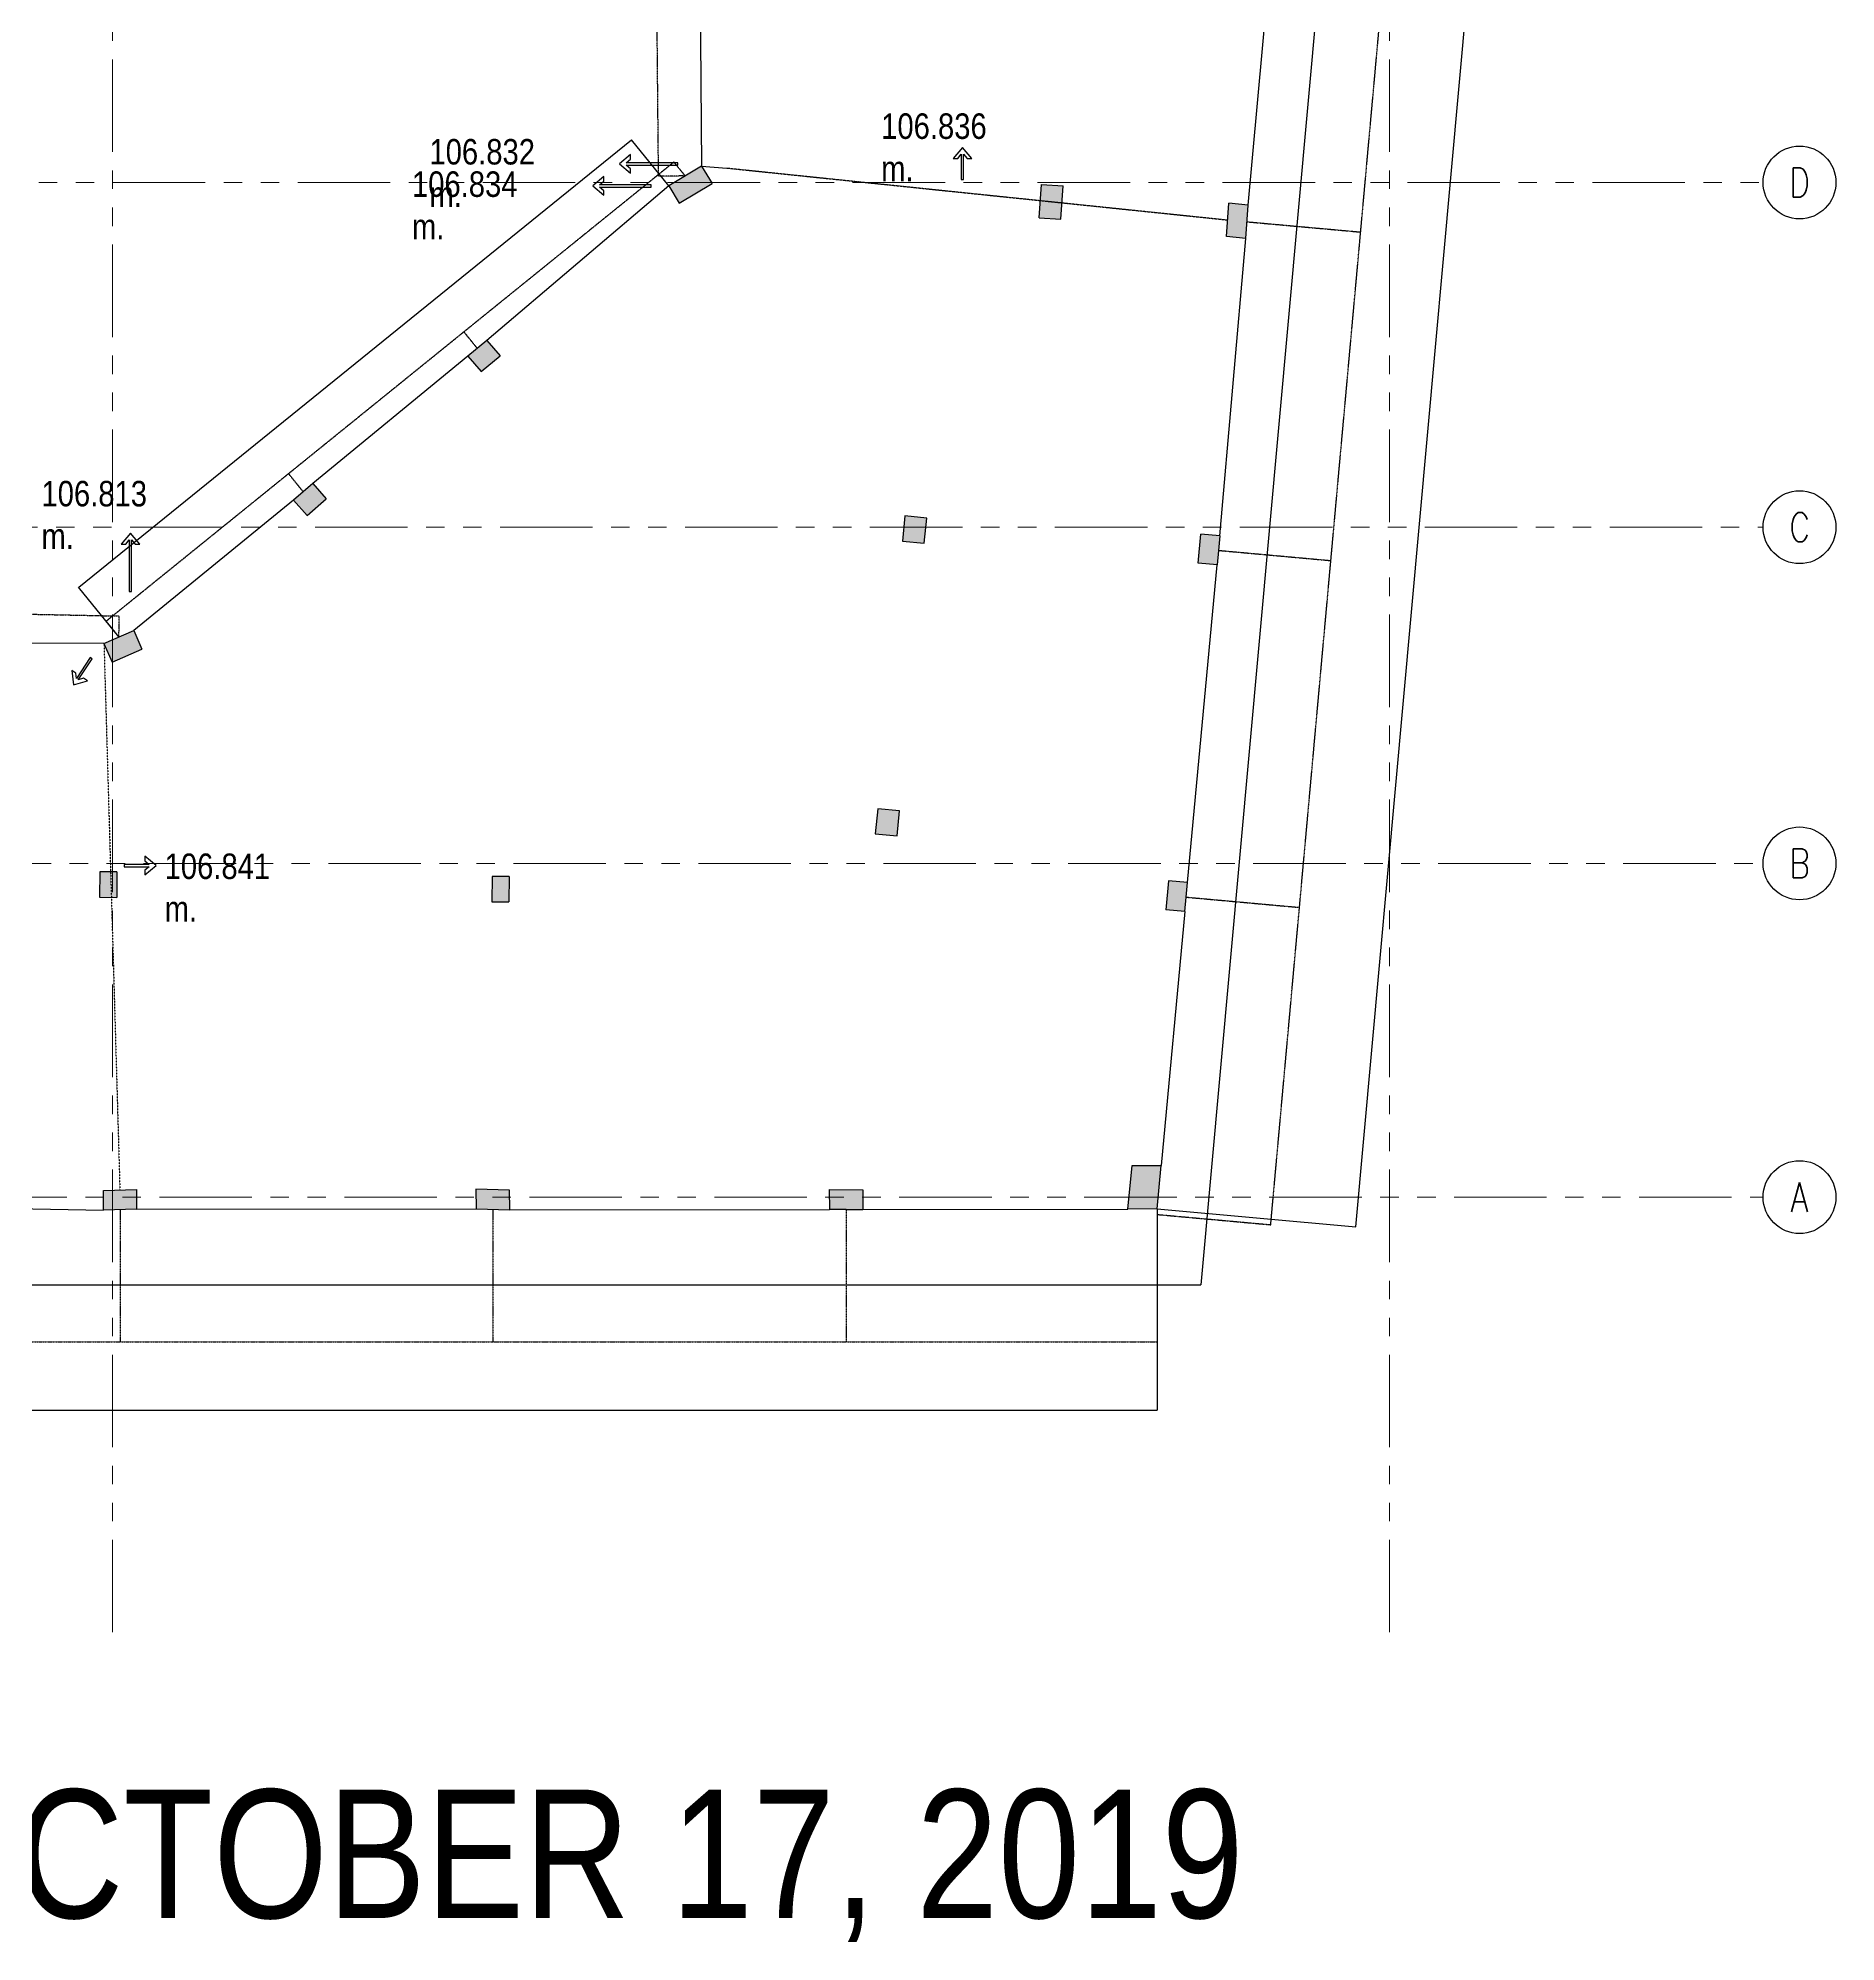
# Model space of a CAD drawing. Header units: millimetres. Extents: x 11014292 to 11093065, y -625596 to -501034.
# Drawn here: x 11067475 to 11092165, y -556595 to -530460 of the extents above; entities that cross this region are included whole.
import ezdxf

# ---------------------------------------------------------------- set-up
doc = ezdxf.new("R2010")
doc.units = ezdxf.units.MM
doc.header["$MEASUREMENT"] = 0
doc.header["$PDMODE"] = 3
doc.linetypes.add('DASHED2', pattern=[0.375, 0.25, -0.125])
doc.linetypes.add('PHANTOM', pattern=[63.5, 31.75, -6.35, 6.35, -6.35, 6.35, -6.35])
doc.layers.get('0').update_dxf_attribs({"linetype": 'CONTINUOUS'})
doc.layers.get('Defpoints').update_dxf_attribs({"linetype": 'CONTINUOUS'})
for name, color, linetype in [('01', 1, 'CONTINUOUS'), ('AR-GRID', 9, 'CONTINUOUS'), ('Bldg Line', 7, 'CONTINUOUS'), ('Column Line', 1, 'CONTINUOUS'), ('dwgmodels.com', 250, 'CONTINUOUS'), ('GRID', 8, 'PHANTOM'), ('hatch columns', 1, 'CONTINUOUS'), ('Roof Beam 1', 7, 'CONTINUOUS'), ('TEXT', 3, 'CONTINUOUS'), ('WALL', 4, 'CONTINUOUS')]:
    doc.layers.add(name, color=color, linetype=linetype)
doc.styles.add('dim .1', font='swissc.ttf', dxfattribs={"height": 2})
doc.styles.add('DIMTEXT', font='romans.shx', dxfattribs={"width": 0.9})
doc.styles.add('Romans', font='Romans.shx', dxfattribs={"width": 0.8})
doc.styles.get("Standard").update_dxf_attribs({"font": 'swissc.ttf', "height": 0.225})
doc.dimstyles.new('DIM-100', dxfattribs={"dimtxt": 0.4, "dimasz": 0.1, "dimexe": 0.075, "dimexo": 0.075, "dimgap": 0.1, "dimtad": 1, "dimzin": 0, "dimdsep": 46, "dimtxsty": 'DIMTEXT', "dimblk": 'DOTBLANK', "dimcen": 0.09, "dimclrd": 250, "dimclre": 250, "dimclrt": 5, "dimadec": 0, "dimazin": 0, "dimtfac": 1, "dimtix": 1, "dimtmove": 2, "dimatfit": 3, "dimldrblk": 'ARCHTICK', "dimfxl": 1, "dimtolj": 1, "dimtzin": 0, "dimarcsym": 0})

# ---------------------------------------------------------------- blocks, each defined once
blk = doc.blocks.new('_DOTBLANK')
at = {"color": 0, "linetype": 'ByBlock'}
blk.add_line((-0.5, 0), (-1, 0), dxfattribs=at)
blk.add_circle((0, 0), 0.5, dxfattribs=at)
blk = doc.blocks.new('*D1359')
at = {"color": 250, "linetype": 'DASHED2', "lineweight": -2, "transparency": 16777216}
for p, q in [((11065860, -546500), (11065860, -548358)), ((11068602, -546544), (11068602, -548358)), ((11065860, -548358), (11068602, -548358))]:
    blk.add_line(p, q, dxfattribs=at)
at = {"layer": 'Defpoints', "color": 0, "linetype": 'DASHED2', "transparency": 16777216}
for p in [(11065860, -546500), (11068602, -546544), (11068602, -548358)]:
    blk.add_point(p, dxfattribs=at)
at = {"color": 250, "linetype": 'DASHED2', "lineweight": -2, "transparency": 16777216, "xscale": 0.1, "yscale": 0.1, "zscale": 0.1, "rotation": 180}
blk.add_blockref('_DOTBLANK', (11065860, -548358), dxfattribs=at)
at = {"color": 250, "linetype": 'DASHED2', "lineweight": -2, "transparency": 16777216, "xscale": 0.1, "yscale": 0.1, "zscale": 0.1}
blk.add_blockref('_DOTBLANK', (11068602, -548358), dxfattribs=at)
at = {"color": 5, "linetype": 'DASHED2', "transparency": 16777216, "insert": (11067231, -548358), "char_height": 0.4, "attachment_point": 5, "style": 'DIMTEXT'}
blk.add_mtext('\\A1;2741.52', dxfattribs=at)
blk = doc.blocks.new('_ArchTick')
at = {"layer": '01', "color": 0, "const_width": 0.15}
blk.add_lwpolyline([(-0.5, -0.5), (0.5, 0.5)], dxfattribs=at)
blk = doc.blocks.new('*D1360')
at = {"color": 250, "linetype": 'DASHED2', "lineweight": -2, "transparency": 16777216}
for p, q in [((11068602, -546544), (11068602, -548358)), ((11073721, -546538), (11073721, -548358)), ((11068602, -548358), (11073721, -548358))]:
    blk.add_line(p, q, dxfattribs=at)
at = {"layer": 'Defpoints', "color": 0, "linetype": 'DASHED2', "transparency": 16777216}
for p in [(11068602, -546544), (11073721, -546538), (11073721, -548358)]:
    blk.add_point(p, dxfattribs=at)
at = {"color": 250, "linetype": 'DASHED2', "lineweight": -2, "transparency": 16777216, "xscale": 0.1, "yscale": 0.1, "zscale": 0.1, "rotation": 180}
blk.add_blockref('_DOTBLANK', (11068602, -548358), dxfattribs=at)
at = {"color": 250, "linetype": 'DASHED2', "lineweight": -2, "transparency": 16777216, "xscale": 0.1, "yscale": 0.1, "zscale": 0.1}
blk.add_blockref('_DOTBLANK', (11073721, -548358), dxfattribs=at)
at = {"color": 5, "linetype": 'DASHED2', "transparency": 16777216, "insert": (11071161, -548358), "char_height": 0.4, "attachment_point": 5, "style": 'DIMTEXT'}
blk.add_mtext('\\A1;5119.70', dxfattribs=at)
blk = doc.blocks.new('*D1361')
at = {"color": 250, "linetype": 'DASHED2', "lineweight": -2, "transparency": 16777216}
for p, q in [((11073721, -546538), (11073721, -548358)), ((11078572, -546540), (11078572, -548358)), ((11073721, -548358), (11078572, -548358))]:
    blk.add_line(p, q, dxfattribs=at)
at = {"layer": 'Defpoints', "color": 0, "linetype": 'DASHED2', "transparency": 16777216}
for p in [(11073721, -546538), (11078572, -546540), (11078572, -548358)]:
    blk.add_point(p, dxfattribs=at)
at = {"color": 250, "linetype": 'DASHED2', "lineweight": -2, "transparency": 16777216, "xscale": 0.1, "yscale": 0.1, "zscale": 0.1, "rotation": 180}
blk.add_blockref('_DOTBLANK', (11073721, -548358), dxfattribs=at)
at = {"color": 250, "linetype": 'DASHED2', "lineweight": -2, "transparency": 16777216, "xscale": 0.1, "yscale": 0.1, "zscale": 0.1}
blk.add_blockref('_DOTBLANK', (11078572, -548358), dxfattribs=at)
at = {"color": 5, "linetype": 'DASHED2', "transparency": 16777216, "insert": (11076147, -548358), "char_height": 0.4, "attachment_point": 5, "style": 'DIMTEXT'}
blk.add_mtext('\\A1;4850.89', dxfattribs=at)
blk = doc.blocks.new('*D1362')
at = {"color": 250, "linetype": 'DASHED2', "lineweight": -2, "transparency": 16777216}
for p, q in [((11078572, -546540), (11078572, -548358)), ((11082842, -546534), (11082842, -548358)), ((11078572, -548358), (11082842, -548358))]:
    blk.add_line(p, q, dxfattribs=at)
at = {"layer": 'Defpoints', "color": 0, "linetype": 'DASHED2', "transparency": 16777216}
for p in [(11078572, -546540), (11082842, -546534), (11082842, -548358)]:
    blk.add_point(p, dxfattribs=at)
at = {"color": 250, "linetype": 'DASHED2', "lineweight": -2, "transparency": 16777216, "xscale": 0.1, "yscale": 0.1, "zscale": 0.1, "rotation": 180}
blk.add_blockref('_DOTBLANK', (11078572, -548358), dxfattribs=at)
at = {"color": 250, "linetype": 'DASHED2', "lineweight": -2, "transparency": 16777216, "xscale": 0.1, "yscale": 0.1, "zscale": 0.1}
blk.add_blockref('_DOTBLANK', (11082842, -548358), dxfattribs=at)
at = {"color": 5, "linetype": 'DASHED2', "transparency": 16777216, "insert": (11080707, -548358), "char_height": 0.4, "attachment_point": 5, "style": 'DIMTEXT'}
blk.add_mtext('\\A1;4270.00', dxfattribs=at)
blk = doc.blocks.new('*D1348')
at = {"color": 250, "lineweight": -2, "transparency": 16777216}
for p, q in [((11043835, -546489), (11043835, -549296)), ((11082842, -546534), (11082842, -549296)), ((11043835, -549296), (11082842, -549296))]:
    blk.add_line(p, q, dxfattribs=at)
at = {"layer": 'Defpoints', "color": 0, "transparency": 16777216}
for p in [(11043835, -546489), (11082842, -546534), (11082842, -549296)]:
    blk.add_point(p, dxfattribs=at)
at = {"color": 250, "lineweight": -2, "transparency": 16777216, "xscale": 0.1, "yscale": 0.1, "zscale": 0.1, "rotation": 180}
blk.add_blockref('_DOTBLANK', (11043835, -549296), dxfattribs=at)
at = {"color": 250, "lineweight": -2, "transparency": 16777216, "xscale": 0.1, "yscale": 0.1, "zscale": 0.1}
blk.add_blockref('_DOTBLANK', (11082842, -549296), dxfattribs=at)
at = {"color": 5, "transparency": 16777216, "insert": (11063338, -549296), "char_height": 0.4, "attachment_point": 5, "style": 'DIMTEXT'}
blk.add_mtext('\\A1;39007.49', dxfattribs=at)
blk = doc.blocks.new('*D1363')
at = {"color": 250, "linetype": 'DASHED2', "lineweight": -2, "transparency": 16777216}
for p, q in [((11083242, -542253), (11084798, -542394)), ((11084403, -546750), (11084798, -542394)), ((11082842, -546609), (11084403, -546750))]:
    blk.add_line(p, q, dxfattribs=at)
at = {"layer": 'Defpoints', "color": 0, "linetype": 'DASHED2', "transparency": 16777216}
for p in [(11083242, -542253), (11084798, -542394), (11082842, -546609)]:
    blk.add_point(p, dxfattribs=at)
at = {"color": 250, "linetype": 'DASHED2', "lineweight": -2, "transparency": 16777216, "xscale": 0.1, "yscale": 0.1, "zscale": 0.1}
for p, rotation in [((11084798, -542394), 84.82340225866695), ((11084403, -546750), 264.8234022586669)]:
    blk.add_blockref('_DOTBLANK', p, dxfattribs=dict(at, rotation=rotation))
at = {"color": 5, "linetype": 'DASHED2', "transparency": 16777216, "insert": (11084600, -544572), "char_height": 0.4, "attachment_point": 5, "rotation": 84.8234, "style": 'DIMTEXT'}
blk.add_mtext('\\A1;4374.68', dxfattribs=at)
blk = doc.blocks.new('*D1364')
at = {"color": 250, "linetype": 'DASHED2', "lineweight": -2, "transparency": 16777216}
for p, q in [((11083687, -537493), (11085229, -537633)), ((11084798, -542394), (11085229, -537633)), ((11083242, -542253), (11084798, -542394))]:
    blk.add_line(p, q, dxfattribs=at)
at = {"layer": 'Defpoints', "color": 0, "linetype": 'DASHED2', "transparency": 16777216}
for p in [(11083687, -537493), (11085229, -537633), (11083242, -542253)]:
    blk.add_point(p, dxfattribs=at)
at = {"color": 250, "linetype": 'DASHED2', "lineweight": -2, "transparency": 16777216, "xscale": 0.1, "yscale": 0.1, "zscale": 0.1}
for p, rotation in [((11085229, -537633), 84.82340225866695), ((11084798, -542394), 264.8234022586669)]:
    blk.add_blockref('_DOTBLANK', p, dxfattribs=dict(at, rotation=rotation))
at = {"color": 5, "linetype": 'DASHED2', "transparency": 16777216, "insert": (11085013, -540013), "char_height": 0.4, "attachment_point": 5, "rotation": 84.8234, "style": 'DIMTEXT'}
blk.add_mtext('\\A1;4779.98', dxfattribs=at)
blk = doc.blocks.new('*D1365')
at = {"color": 250, "linetype": 'DASHED2', "lineweight": -2, "transparency": 16777216}
for p, q in [((11084075, -532982), (11085638, -533123)), ((11085229, -537633), (11085638, -533124)), ((11083687, -537493), (11085229, -537633))]:
    blk.add_line(p, q, dxfattribs=at)
at = {"layer": 'Defpoints', "color": 0, "linetype": 'DASHED2', "transparency": 16777216}
for p in [(11084075, -532982), (11085638, -533123), (11083687, -537493)]:
    blk.add_point(p, dxfattribs=at)
at = {"color": 250, "linetype": 'DASHED2', "lineweight": -2, "transparency": 16777216, "xscale": 0.1, "yscale": 0.1, "zscale": 0.1}
for p, rotation in [((11085638, -533123), 84.82340225866695), ((11085229, -537633), 264.8234022586669)]:
    blk.add_blockref('_DOTBLANK', p, dxfattribs=dict(at, rotation=rotation))
at = {"color": 5, "linetype": 'DASHED2', "transparency": 16777216, "insert": (11085433, -535378), "char_height": 0.4, "attachment_point": 5, "rotation": 84.8234, "style": 'DIMTEXT'}
blk.add_mtext('\\A1;4528.14', dxfattribs=at)
blk = doc.blocks.new('*D1366')
at = {"color": 250, "linetype": 'DASHED2', "lineweight": -2, "transparency": 16777216}
for p, q in [((11084552, -527785), (11086109, -527926)), ((11085638, -533123), (11086109, -527926)), ((11084075, -532982), (11085638, -533123))]:
    blk.add_line(p, q, dxfattribs=at)
at = {"layer": 'Defpoints', "color": 0, "linetype": 'DASHED2', "transparency": 16777216}
for p in [(11084552, -527785), (11086109, -527926), (11084075, -532982)]:
    blk.add_point(p, dxfattribs=at)
at = {"color": 250, "linetype": 'DASHED2', "lineweight": -2, "transparency": 16777216, "xscale": 0.1, "yscale": 0.1, "zscale": 0.1}
for p, rotation in [((11086109, -527926), 84.82340225866695), ((11085638, -533123), 264.8234022586669)]:
    blk.add_blockref('_DOTBLANK', p, dxfattribs=dict(at, rotation=rotation))
at = {"color": 5, "linetype": 'DASHED2', "transparency": 16777216, "insert": (11085873, -530524), "char_height": 0.4, "attachment_point": 5, "rotation": 84.8234, "style": 'DIMTEXT'}
blk.add_mtext('\\A1;5219.28', dxfattribs=at)
blk = doc.blocks.new('*D1349')
at = {"color": 250, "lineweight": -2, "transparency": 16777216}
for p, q in [((11086194, -509534), (11088925, -509782)), ((11085573, -546781), (11088925, -509782)), ((11082842, -546534), (11085573, -546781))]:
    blk.add_line(p, q, dxfattribs=at)
at = {"layer": 'Defpoints', "color": 0, "transparency": 16777216}
for p in [(11086194, -509534), (11088925, -509782), (11082842, -546534)]:
    blk.add_point(p, dxfattribs=at)
at = {"color": 250, "lineweight": -2, "transparency": 16777216, "xscale": 0.1, "yscale": 0.1, "zscale": 0.1}
for p, rotation in [((11088925, -509782), 84.82340225866695), ((11085573, -546781), 264.8234022586669)]:
    blk.add_blockref('_DOTBLANK', p, dxfattribs=dict(at, rotation=rotation))
at = {"color": 5, "transparency": 16777216, "insert": (11087249, -528282), "char_height": 0.4, "attachment_point": 5, "rotation": 84.8234, "style": 'DIMTEXT'}
blk.add_mtext('\\A1;37151.31', dxfattribs=at)
blk = doc.blocks.new('*D1380')
at = {"color": 250, "linetype": 'DASHED2', "lineweight": -2, "transparency": 16777216}
for p, q in [((11065679, -538715), (11065687, -538334)), ((11065687, -538334), (11068591, -538394)), ((11068585, -538680), (11068591, -538394))]:
    blk.add_line(p, q, dxfattribs=at)
at = {"layer": 'Defpoints', "color": 0, "linetype": 'DASHED2', "transparency": 16777216}
for p in [(11068591, -538394), (11065679, -538715), (11068585, -538680)]:
    blk.add_point(p, dxfattribs=at)
at = {"color": 250, "linetype": 'DASHED2', "lineweight": -2, "transparency": 16777216, "xscale": 0.1, "yscale": 0.1, "zscale": 0.1}
for p, rotation in [((11065687, -538334), 178.8237618407994), ((11068591, -538394), 358.8237618407994)]:
    blk.add_blockref('_DOTBLANK', p, dxfattribs=dict(at, rotation=rotation))
at = {"color": 5, "linetype": 'DASHED2', "transparency": 16777216, "insert": (11067139, -538364), "char_height": 0.4, "attachment_point": 5, "rotation": 358.8238, "style": 'DIMTEXT'}
blk.add_mtext('\\A1;2904.20', dxfattribs=at)
blk = doc.blocks.new('*D1381')
at = {"color": 250, "linetype": 'DASHED2', "lineweight": -2, "transparency": 16777216}
for p, q in [((11068410, -538464), (11070915, -536439)), ((11071118, -536690), (11070915, -536439)), ((11068585, -538680), (11068410, -538464))]:
    blk.add_line(p, q, dxfattribs=at)
at = {"layer": 'Defpoints', "color": 0, "linetype": 'DASHED2', "transparency": 16777216}
for p in [(11070915, -536439), (11071118, -536690), (11068585, -538680)]:
    blk.add_point(p, dxfattribs=at)
at = {"color": 250, "linetype": 'DASHED2', "lineweight": -2, "transparency": 16777216, "xscale": 0.1, "yscale": 0.1, "zscale": 0.1}
for p, rotation in [((11070915, -536439), 38.95106221271813), ((11068410, -538464), 218.9510622127182)]:
    blk.add_blockref('_DOTBLANK', p, dxfattribs=dict(at, rotation=rotation))
at = {"color": 5, "linetype": 'DASHED2', "transparency": 16777216, "insert": (11069662, -537451), "char_height": 0.4, "attachment_point": 5, "rotation": 38.9511, "style": 'DIMTEXT'}
blk.add_mtext('\\A1;3221.13', dxfattribs=at)
blk = doc.blocks.new('*D1382')
at = {"color": 250, "linetype": 'DASHED2', "lineweight": -2, "transparency": 16777216}
for p, q in [((11070915, -536439), (11073323, -534492)), ((11073507, -534720), (11073323, -534492)), ((11071118, -536690), (11070915, -536439))]:
    blk.add_line(p, q, dxfattribs=at)
at = {"layer": 'Defpoints', "color": 0, "linetype": 'DASHED2', "transparency": 16777216}
for p in [(11073323, -534492), (11073507, -534720), (11071118, -536690)]:
    blk.add_point(p, dxfattribs=at)
at = {"color": 250, "linetype": 'DASHED2', "lineweight": -2, "transparency": 16777216, "xscale": 0.1, "yscale": 0.1, "zscale": 0.1}
for p, rotation in [((11073323, -534492), 38.95106221271813), ((11070915, -536439), 218.9510622127182)]:
    blk.add_blockref('_DOTBLANK', p, dxfattribs=dict(at, rotation=rotation))
at = {"color": 5, "linetype": 'DASHED2', "transparency": 16777216, "insert": (11072119, -535465), "char_height": 0.4, "attachment_point": 5, "rotation": 38.9511, "style": 'DIMTEXT'}
blk.add_mtext('\\A1;3096.58', dxfattribs=at)
blk = doc.blocks.new('*D1383')
at = {"color": 250, "linetype": 'DASHED2', "lineweight": -2, "transparency": 16777216}
for p, q in [((11073323, -534492), (11076207, -532161)), ((11076362, -532353), (11076207, -532161)), ((11073507, -534720), (11073323, -534492))]:
    blk.add_line(p, q, dxfattribs=at)
at = {"layer": 'Defpoints', "color": 0, "linetype": 'DASHED2', "transparency": 16777216}
for p in [(11076207, -532161), (11076362, -532353), (11073507, -534720)]:
    blk.add_point(p, dxfattribs=at)
at = {"color": 250, "linetype": 'DASHED2', "lineweight": -2, "transparency": 16777216, "xscale": 0.1, "yscale": 0.1, "zscale": 0.1}
for p, rotation in [((11076207, -532161), 38.95106221271813), ((11073323, -534492), 218.9510622127182)]:
    blk.add_blockref('_DOTBLANK', p, dxfattribs=dict(at, rotation=rotation))
at = {"color": 5, "linetype": 'DASHED2', "transparency": 16777216, "insert": (11074765, -533326), "char_height": 0.4, "attachment_point": 5, "rotation": 38.9511, "style": 'DIMTEXT'}
blk.add_mtext('\\A1;3708.14', dxfattribs=at)
blk = doc.blocks.new('*D1384')
at = {"color": 250, "lineweight": -2, "transparency": 16777216}
for p, q in [((11068033, -537997), (11075626, -531858)), ((11076136, -532488), (11075626, -531858)), ((11068585, -538680), (11068032, -537997))]:
    blk.add_line(p, q, dxfattribs=at)
at = {"layer": 'Defpoints', "color": 0, "transparency": 16777216}
for p in [(11075626, -531858), (11076136, -532488), (11068585, -538680)]:
    blk.add_point(p, dxfattribs=at)
at = {"color": 250, "lineweight": -2, "transparency": 16777216, "xscale": 0.1, "yscale": 0.1, "zscale": 0.1}
for p, rotation in [((11075626, -531858), 38.95106221271813), ((11068032, -537997), 218.9510622127182)]:
    blk.add_blockref('_DOTBLANK', p, dxfattribs=dict(at, rotation=rotation))
at = {"color": 5, "transparency": 16777216, "insert": (11071829, -534927), "char_height": 0.4, "attachment_point": 5, "rotation": 38.9511, "style": 'DIMTEXT'}
blk.add_mtext('\\A1;9764.81', dxfattribs=at)
blk = doc.blocks.new('*D1385')
at = {"color": 250, "linetype": 'DASHED2', "lineweight": -2, "transparency": 16777216}
for p, q in [((11076518, -529060), (11075965, -529066)), ((11075996, -532356), (11075965, -529066)), ((11076362, -532353), (11075996, -532356))]:
    blk.add_line(p, q, dxfattribs=at)
at = {"layer": 'Defpoints', "color": 0, "linetype": 'DASHED2', "transparency": 16777216}
for p in [(11075965, -529066), (11076518, -529060), (11076362, -532353)]:
    blk.add_point(p, dxfattribs=at)
at = {"color": 250, "linetype": 'DASHED2', "lineweight": -2, "transparency": 16777216, "xscale": 0.1, "yscale": 0.1, "zscale": 0.1}
for p, rotation in [((11075965, -529066), 90.55200071356542), ((11075996, -532356), 270.5520007135654)]:
    blk.add_blockref('_DOTBLANK', p, dxfattribs=dict(at, rotation=rotation))
at = {"color": 5, "linetype": 'DASHED2', "transparency": 16777216, "insert": (11075981, -530711), "char_height": 0.4, "attachment_point": 5, "rotation": 270.552, "style": 'DIMTEXT'}
blk.add_mtext('\\A1;3290.89', dxfattribs=at)

msp = doc.modelspace()

# ---------------------------------------------------------------- hatches: boundary and pattern name
at = {"layer": 'hatch columns', "linetype": 'DASHED2'}
h = msp.add_hatch(color=256, dxfattribs=at)
h.dxf.hatch_style = 1
h.paths.add_polyline_path([(11076770.788, -528800.981), (11076477.076, -528862.084), (11076559.516, -529258.354), (11076853.227, -529197.25)])
h.paths.add_polyline_path([(11081991.253, -527454.823), (11081693.276, -527420.045), (11081652.94, -527765.636), (11081950.918, -527800.414)])
h.paths.add_polyline_path([(11084570.898, -527585.286), (11084308.556, -527560.263), (11084271.614, -527958.537), (11084533.956, -527983.56), (11084552.419, -527784.506)])
h.paths.add_polyline_path([(11084091.589, -532752.774), (11083829.248, -532727.751), (11083796.682, -533186.075), (11084059.023, -533211.097)])
h.paths.add_polyline_path([(11081553.554, -532489.433), (11081254.308, -532468.17), (11081221.742, -532926.494), (11081520.987, -532947.757)])
h.paths.add_polyline_path([(11076731.801, -532457.663), (11076588.025, -532217.396), (11076135.569, -532488.144), (11076279.344, -532728.412)])
h.paths.add_polyline_path([(11073823.222, -534824.267), (11073639.736, -534612.766), (11073374.872, -534827.484), (11073558.358, -535038.985)])
h.paths.add_polyline_path([(11079679.037, -537048.604), (11079380.386, -537020.188), (11079347.429, -537366.56), (11079646.081, -537394.976)])
h.paths.add_polyline_path([(11083686.826, -537493.421), (11083705.429, -537294.288), (11083443.088, -537269.265), (11083405.881, -537667.531), (11083668.222, -537692.554)])
h.paths.add_polyline_path([(11083242.202, -542252.697), (11083260.806, -542053.564), (11082998.465, -542028.541), (11082960.484, -542426.733), (11083223.599, -542451.83)])
h.paths.add_polyline_path([(11079303.912, -541067.165), (11079005.261, -541038.749), (11078972.304, -541385.122), (11079270.955, -541413.538)])
h.paths.add_polyline_path([(11073945.001, -541969.742), (11073709.319, -541967.942), (11073706.646, -542317.931), (11073942.327, -542319.732)])
h.paths.add_polyline_path([(11082898.038, -545936.655), (11082498.038, -545937.214), (11082442.228, -546534.613), (11082842.227, -546534.054)])
h.paths.add_polyline_path([(11078799.63, -546269.236), (11078339.633, -546268.543), (11078342.234, -546539.004), (11078572.231, -546540.018), (11078802.231, -546539.697)])
h.paths.add_polyline_path([(11073950.348, -546276.009), (11073487.139, -546259.817), (11073489.74, -546530.278), (11073952.949, -546546.47)])
h.paths.add_polyline_path([(11068825.556, -546266.328), (11068372.528, -546281.511), (11068375.129, -546551.972), (11068828.157, -546536.789)])
h.paths.add_polyline_path([(11068471.603, -541905.734), (11068322.486, -541904.594), (11068319.812, -542254.584), (11068481.816, -542255.822)])
h.paths.add_polyline_path([(11068558.167, -541906.395), (11068471.603, -541905.734), (11068481.816, -542255.822), (11068555.493, -542256.385)])
h.paths.add_polyline_path([(11068789.748, -538590.627), (11068380.126, -538770.215), (11068492.554, -539026.652), (11068902.176, -538847.064)])
h.paths.add_polyline_path([(11065907.069, -538767.237), (11065451.777, -538662.291), (11065384.393, -538954.625), (11065839.685, -539059.571)])
h.paths.add_polyline_path([(11065760.54, -541833.566), (11065510.589, -541838.483), (11065536.647, -542187.517), (11065786.599, -542182.601)])
h.paths.add_polyline_path([(11066079.838, -546234.027), (11065634.825, -546225.58), (11065637.806, -546496.037), (11066082.439, -546504.488)])
h.paths.add_polyline_path([(11061773.995, -546268.145), (11061432.263, -546278.678), (11061434.512, -546549.15), (11061776.596, -546538.606)])
h.paths.add_polyline_path([(11057432.353, -546311.95), (11057032.367, -546315.276), (11057034.616, -546585.74), (11057434.603, -546582.414)])
h.paths.add_polyline_path([(11057203.629, -541736.646), (11056953.677, -541741.562), (11056979.736, -542090.597), (11057229.688, -542085.68)])
h.paths.add_polyline_path([(11061102.918, -535526.866), (11060938.926, -535753.818), (11061308.69, -536014.011), (11061472.682, -535787.06)])
h.paths.add_polyline_path([(11057031.953, -537194.702), (11056787.705, -537199.506), (11056813.6, -537546.342), (11057057.847, -537541.538)])
h.paths.add_polyline_path([(11057055.681, -532521.011), (11056612.629, -532535.507), (11056623.337, -532835.316), (11057066.341, -532819.493)])
h.paths.add_polyline_path([(11050448.787, -532546.312), (11050010.415, -532541.439), (11050021.122, -532841.248), (11050458.559, -532846.11)])
h.paths.add_polyline_path([(11043983.557, -532561.849), (11043315.618, -532564.111), (11043325.612, -532843.933), (11043993.551, -532841.671)])
h.paths.add_polyline_path([(11043838.705, -537179.735), (11043482.734, -537197.315), (11043499.967, -537563.506), (11043839.203, -537550.579)])
h.paths.add_polyline_path([(11043920.662, -541757.934), (11043660.761, -541782.862), (11043672.854, -542103.79), (11043927.594, -542091.246)])
h.paths.add_polyline_path([(11044421.661, -546264.152), (11043832.132, -546218.575), (11043834.733, -546489.036), (11044424.262, -546534.613)])
h.paths.add_polyline_path([(11050805.43, -546230.171), (11050362.276, -546228.635), (11050364.877, -546499.097), (11050808.031, -546500.632)])
h.paths.add_polyline_path([(11071433.456, -536786.212), (11071249.97, -536574.711), (11070985.139, -536804.462), (11071168.626, -537015.964)])

# ---------------------------------------------------------------- linework, layer by layer
at = {"layer": 'AR-GRID', "color": 252, "linetype": 'PHANTOM', "lineweight": 9, "ltscale": 40}
for p, q in [((11068496.328, -552344.14, -100.058), (11068496.328, -502034.156, -100.058)), ((11086036.048, -552344.14, -100.058), (11086036.048, -502034.156, -100.058)), ((11043101.132, -532442.463, -100.058), (11091164.981, -532442.463, -100.058)), ((11043339.566, -537175.077, -100.058), (11091164.981, -537175.077, -100.058)), ((11043523.59, -541789.901, -100.058), (11091164.981, -541789.901, -100.058)), ((11043742.349, -546370.949, -100.058), (11091164.981, -546370.949, -100.058))]:
    msp.add_line(p, q, dxfattribs=at)
at = {"layer": 'Bldg Line'}
for p, q in [((11084091.589, -532752.774, -100.058), (11084533.947, -527983.652, -100.058)), ((11076559.516, -529258.354, -100.058), (11076588.025, -532217.396, -100.058)), ((11076135.569, -532488.144, -100.058), (11073639.736, -534612.766, -100.058)), ((11083705.429, -537294.288, -100.058), (11084059.023, -533211.097, -100.058)), ((11073374.872, -534827.484, -100.058), (11071249.97, -536574.711, -100.058)), ((11070985.139, -536804.462, -100.058), (11068789.748, -538590.627, -100.058)), ((11083260.806, -542053.564, -100.058), (11083668.222, -537692.554, -100.058)), ((11068380.126, -538770.215, -100.058), (11065907.069, -538767.237, -100.058)), ((11083223.599, -542451.83, -100.058), (11082898.038, -545936.655, -100.058)), ((11066082.439, -546504.488, -100.058), (11068375.129, -546551.972, -100.058)), ((11068828.157, -546536.789, -100.058), (11073489.74, -546530.278, -100.058)), ((11073952.949, -546546.47, -100.058), (11078342.234, -546539.004, -100.058)), ((11078802.231, -546539.697, -100.058), (11082442.228, -546534.613, -100.058))]:
    msp.add_line(p, q, dxfattribs=at)
at = {"layer": 'Column Line'}
for p, q in [((11076588.025, -532217.396, -100.058), (11076135.569, -532488.144, -100.058)), ((11076588.025, -532217.396, -100.058), (11076731.801, -532457.663, -100.058)), ((11076135.569, -532488.144, -100.058), (11076279.344, -532728.412, -100.058)), ((11076279.344, -532728.412, -100.058), (11076731.801, -532457.663, -100.058)), ((11081221.742, -532926.494, -100.058), (11081254.308, -532468.17, -100.058)), ((11081254.308, -532468.17, -100.058), (11081553.554, -532489.433, -100.058)), ((11081520.987, -532947.757, -100.058), (11081553.554, -532489.433, -100.058)), ((11083796.682, -533186.075, -100.058), (11083829.248, -532727.751, -100.058)), ((11084091.589, -532752.774, -100.058), (11083829.248, -532727.751, -100.058)), ((11084059.023, -533211.097, -100.058), (11084091.589, -532752.774, -100.058)), ((11081221.742, -532926.494, -100.058), (11081520.987, -532947.757, -100.058)), ((11084059.023, -533211.097, -100.058), (11083796.682, -533186.075, -100.058)), ((11073639.736, -534612.766, -100.058), (11073374.872, -534827.484, -100.058)), ((11073639.736, -534612.766, -100.058), (11073823.222, -534824.267, -100.058)), ((11073374.872, -534827.484, -100.058), (11073558.358, -535038.985, -100.058)), ((11073558.358, -535038.985, -100.058), (11073823.222, -534824.267, -100.058)), ((11071249.97, -536574.711, -100.058), (11070985.139, -536804.462, -100.058)), ((11070985.139, -536804.462, -100.058), (11071168.626, -537015.964, -100.058)), ((11071168.626, -537015.964, -100.058), (11071433.456, -536786.212, -100.058)), ((11071249.97, -536574.711, -100.058), (11071433.456, -536786.212, -100.058)), ((11079380.386, -537020.188, -100.058), (11079347.429, -537366.56, -100.058)), ((11079679.037, -537048.604, -100.058), (11079380.386, -537020.188, -100.058)), ((11079646.081, -537394.976, -100.058), (11079679.037, -537048.604, -100.058)), ((11083405.881, -537667.531, -100.058), (11083443.088, -537269.265, -100.058)), ((11083705.429, -537294.288, -100.058), (11083443.088, -537269.265, -100.058)), ((11083705.429, -537294.288, -100.058), (11083686.826, -537493.421, -100.058)), ((11079347.429, -537366.56, -100.058), (11079646.081, -537394.976, -100.058)), ((11083686.826, -537493.421, -100.058), (11083668.222, -537692.554, -100.058)), ((11083668.222, -537692.554, -100.058), (11083405.881, -537667.531, -100.058)), ((11068380.126, -538770.215, -100.058), (11068789.748, -538590.627, -100.058)), ((11068789.748, -538590.627, -100.058), (11068902.176, -538847.064, -100.058)), ((11068380.126, -538770.215, -100.058), (11068492.554, -539026.652, -100.058)), ((11068492.554, -539026.652, -100.058), (11068902.176, -538847.064, -100.058)), ((11079005.261, -541038.749, -100.058), (11078972.304, -541385.122, -100.058)), ((11079303.912, -541067.165, -100.058), (11079005.261, -541038.749, -100.058)), ((11079270.955, -541413.538, -100.058), (11079303.912, -541067.165, -100.058)), ((11078972.304, -541385.122, -100.058), (11079270.955, -541413.538, -100.058)), ((11068322.486, -541904.594, -100.058), (11068319.812, -542254.584, -100.058)), ((11068558.167, -541906.395, -100.058), (11068322.486, -541904.594, -100.058)), ((11068558.167, -541906.395, -100.058), (11068555.493, -542256.385, -100.058)), ((11073709.319, -541967.942, -100.058), (11073706.646, -542317.931, -100.058)), ((11073945.001, -541969.742, -100.058), (11073709.319, -541967.942, -100.058)), ((11073945.001, -541969.742, -100.058), (11073942.327, -542319.732, -100.058)), ((11082998.465, -542028.541, -100.058), (11082960.484, -542426.733, -100.058)), ((11083260.806, -542053.564, -100.058), (11082998.465, -542028.541, -100.058)), ((11068319.812, -542254.584, -100.058), (11068555.493, -542256.385, -100.058)), ((11083223.599, -542451.83, -100.058), (11083242.202, -542252.697, -100.058)), ((11083242.202, -542252.697, -100.058), (11083260.806, -542053.564, -100.058)), ((11073706.646, -542317.931, -100.058), (11073942.327, -542319.732, -100.058)), ((11083223.599, -542451.83, -100.058), (11082961.258, -542426.807, -100.058)), ((11082442.228, -546534.613, -100.058), (11082498.038, -545937.214, -100.058)), ((11082498.038, -545937.214, -100.058), (11082898.038, -545936.655, -100.058)), ((11082842.227, -546534.054, -100.058), (11082898.038, -545936.655, -100.058)), ((11068372.528, -546281.511, -100.058), (11068825.556, -546266.328, -100.058)), ((11068375.129, -546551.972, -100.058), (11068372.528, -546281.511, -100.058)), ((11068825.556, -546266.328, -100.058), (11068828.157, -546536.789, -100.058)), ((11073487.139, -546259.817, -100.058), (11073489.74, -546530.278, -100.058)), ((11073950.348, -546276.009, -100.058), (11073487.139, -546259.817, -100.058)), ((11073952.949, -546546.47, -100.058), (11073950.348, -546276.009, -100.058)), ((11078339.633, -546268.543, -100.058), (11078342.234, -546539.004, -100.058)), ((11078339.633, -546268.543, -100.058), (11078799.63, -546269.236, -100.058)), ((11078799.63, -546269.236, -100.058), (11078802.231, -546539.697, -100.058)), ((11068828.157, -546536.789, -100.058), (11068375.129, -546551.972, -100.058)), ((11073489.74, -546530.278, -100.058), (11073952.949, -546546.47, -100.058)), ((11078572.231, -546540.018, -100.058), (11078342.234, -546539.004, -100.058)), ((11078572.231, -546540.018, -100.058), (11078802.231, -546539.697, -100.058)), ((11082842.227, -546534.054, -100.058), (11082442.228, -546534.613, -100.058))]:
    msp.add_line(p, q, dxfattribs=at)
at = {"layer": 'dwgmodels.com', "color": 251, "elevation": -100.058}
for points in [[(11075611.506, -532254.258), (11075552.705, -532204.918), (11076260.53, -532204.918), (11076260.53, -532172.918), (11075552.705, -532172.918), (11075611.506, -532123.577), (11075611.506, -532060.918), (11075458.962, -532188.918), (11075611.506, -532316.918)], [(11080103.975, -532113.578), (11080153.316, -532054.776), (11080153.316, -532399.575), (11080185.316, -532399.575), (11080185.316, -532054.776), (11080234.656, -532113.578), (11080297.316, -532113.578), (11080169.316, -531961.034), (11080041.316, -532113.578)], [(11075244.915, -532556.185), (11075186.113, -532506.844), (11075893.939, -532506.844), (11075893.939, -532474.844), (11075186.113, -532474.844), (11075244.915, -532425.504), (11075244.915, -532362.844), (11075092.371, -532490.844), (11075244.915, -532618.844)], [(11068678.862, -537407.743), (11068728.203, -537348.942), (11068728.203, -538056.767), (11068760.203, -538056.767), (11068760.203, -537348.942), (11068809.543, -537407.743), (11068872.203, -537407.743), (11068744.203, -537255.199), (11068616.203, -537407.743)], [(11068101.116, -539248.455), (11068027.54, -539270.332), (11068217.553, -538982.615), (11068190.85, -538964.98), (11068000.837, -539252.697), (11067992.07, -539176.439), (11067939.784, -539141.908), (11067962.528, -539339.738), (11068153.403, -539282.986)], [(11068942.606, -541754.075), (11069001.408, -541803.415), (11068656.61, -541803.415), (11068656.61, -541835.415), (11069001.408, -541835.415), (11068942.606, -541884.756), (11068942.606, -541947.415), (11069095.151, -541819.415), (11068942.606, -541691.415)]]:
    msp.add_lwpolyline(points, close=True, dxfattribs=at)
at = {"layer": 'GRID', "color": 8, "linetype": 'Continuous'}
for centre in [(11091664.981, -532442.463, -100.058), (11091664.981, -537175.077, -100.058), (11091664.981, -541789.901, -100.058), (11091664.981, -546370.949, -100.058)]:
    msp.add_circle(centre, 500, dxfattribs=at)
at = {"layer": 'Roof Beam 1'}
msp.add_line((11076588.025, -532217.396, -100.058), (11076935.715, -532244.555, 106731.942), dxfattribs=at)
at = {"layer": 'Roof Beam 1', "linetype": 'DASHED2'}
msp.add_line((11076935.715, -532244.555, 106731.942), (11083812.965, -532956.913, -100.058), dxfattribs=at)
at = {"layer": 'Roof Beam 1', "linetype": 'DASHED2', "ltscale": 0.1}
msp.add_line((11068380.126, -538770.215, -100.058), (11068599.042, -546273.919, -100.058), dxfattribs=at)
at = {"layer": 'WALL'}
for p in [(11087485.434, -502977.353, -100.058), (11036072.695, -547573.558, -100.058)]:
    msp.add_line(p, (11083445.226, -547573.558, -100.058), dxfattribs=at)

# ---------------------------------------------------------------- texts
at = {"layer": 'GRID', "color": 2, "linetype": 'Continuous', "char_height": 400, "width": 278.28571, "attachment_point": 5, "rotation": 0, "style": 'Romans'}
for s, insert in [('{\\C4;D}', (11091664.981, -532442.463, -100.058)), ('{\\C4;C}', (11091664.981, -537175.077, -100.058)), ('{\\C4;B}', (11091664.981, -541789.901, -100.058)), ('{\\C4;A}', (11091664.981, -546370.949, -100.058))]:
    msp.add_mtext(s, dxfattribs=dict(at, insert=insert))
at = {"layer": 'TEXT', "linetype": 'Continuous', "style": 'dim .1'}
msp.add_text('OCTOBER 17, 2019', height=1763.50528, dxfattribs=at).set_placement((11065616.882, -556267.255, -100.058))
at = {"layer": 'TEXT', "linetype": 'DASHED2', "char_height": 350, "attachment_point": 1}
for s, insert in [('106.836 m.', (11079053.281, -531494.434, 99966.815)), ('106.832 m.', (11072850.052, -531845.907, 99966.815)), ('106.834 m.', (11072610.023, -532290.51, 99966.815)), ('106.813 m.', (11067522.009, -536539.076, 99966.815)), ('106.841 m.', (11069212.983, -541654.49, 99966.815))]:
    msp.add_mtext_dynamic_manual_height_columns(s, width=3.87385, gutter_width=12.5, heights=[0], dxfattribs=dict(at, insert=insert))

# ---------------------------------------------------------------- dimensions: what is measured, and where the dimension line sits
for base, p1, p2, angle, picture, middle in [((11088924.816, -509781.649, -100.058), (11082842.227, -546534.054, -100.058), (11086194.234, -509534.271, -100.058), 84.8234023, '*D1349', (11087248.514, -528281.513, -100.058)), ((11075626.388, -531858.258, -100.058), (11068584.937, -538680.421, -100.058), (11076135.569, -532488.144, -100.058), 38.9510622, '*D1384', (11071829.233, -534927.381, -100.058))]:
    dim = msp.add_linear_dim(base=base, p1=p1, p2=p2, angle=angle, dimstyle='DIM-100')
    dim.commit()
    dim.dimension.update_dxf_attribs({"geometry": picture, "text_midpoint": middle})
at = {"linetype": 'DASHED2'}
for base, p1, p2, angle, picture, middle in [((11086108.648, -527925.493, -100.058), (11084075.306, -532981.935, -100.058), (11084552.419, -527784.506, -100.058), 84.8234023, '*D1366', (11085872.893, -530524.462, -100.058)), ((11075964.779, -529065.552, -100.058), (11076361.797, -532352.77, -100.058), (11076518.296, -529060.219, -100.058), 90.5520007, '*D1385', (11075980.932, -530710.918, -100.058)), ((11076206.586, -532160.765, -100.058), (11073507.304, -534720.125, -100.058), (11076361.797, -532352.77, -100.058), 38.9510622, '*D1383', (11074764.517, -533326.106, -100.058)), ((11085637.735, -533123.484, -100.058), (11083686.826, -537493.421, -100.058), (11084075.306, -532981.935, -100.058), 84.8234023, '*D1365', (11085433.158, -535378.29, -100.058)), ((11073322.825, -534491.914, -100.058), (11071117.555, -536689.586, -100.058), (11073507.304, -534720.125, -100.058), 38.9510622, '*D1382', (11072118.556, -535465.024, -100.058)), ((11070914.665, -536438.6, -100.058), (11068584.937, -538680.421, -100.058), (11071117.555, -536689.586, -100.058), 38.9510622, '*D1381', (11069661.969, -537450.857, -100.058)), ((11085229.18, -537633.151, -100.058), (11083242.202, -542252.697, -100.058), (11083686.826, -537493.421, -100.058), 84.8234023, '*D1364', (11085013.242, -540013.366, -100.058)), ((11068590.819, -538393.95, -100.058), (11065679.423, -538714.764, -100.058), (11068584.937, -538680.421, -100.058), 358.8237618, '*D1380', (11067139.032, -538363.841, -100.058)), ((11084797.902, -542393.636, -100.058), (11082842.227, -546609.054, -100.058), (11083242.202, -542252.697, -100.058), 84.8234023, '*D1363', (11084600.249, -544572.026, -100.058))]:
    dim = msp.add_linear_dim(base=base, p1=p1, p2=p2, angle=angle, dimstyle='DIM-100', dxfattribs=at)
    dim.commit()
    dim.dimension.update_dxf_attribs({"geometry": picture, "text_midpoint": middle})
dim = msp.add_linear_dim(base=(11082842.227, -549295.833, -100.058), p1=(11043834.733, -546489.036, -100.058), p2=(11082842.227, -546534.054, -100.058), dimstyle='DIM-100')
dim.commit()
dim.dimension.update_dxf_attribs({"geometry": '*D1348', "text_midpoint": (11063338.48, -549295.533, -100.058)})
for base, p1, p2, picture, middle in [((11068601.643, -548357.901, -100.058), (11065860.123, -546500.263, -100.058), (11068601.643, -546544.381, -100.058), '*D1359', (11067230.883, -548357.601, -100.058)), ((11073721.345, -548357.901, -100.058), (11068601.643, -546544.381, -100.058), (11073721.345, -546538.374, -100.058), '*D1360', (11071161.494, -548357.601, -100.058)), ((11078572.231, -548357.901, -100.058), (11073721.345, -546538.374, -100.058), (11078572.231, -546540.018, -100.058), '*D1361', (11076146.788, -548357.601, -100.058)), ((11082842.227, -548357.901, -100.058), (11078572.231, -546540.018, -100.058), (11082842.227, -546534.054, -100.058), '*D1362', (11080707.229, -548357.601, -100.058))]:
    dim = msp.add_linear_dim(base=base, p1=p1, p2=p2, dimstyle='DIM-100', dxfattribs=at)
    dim.commit()
    dim.dimension.update_dxf_attribs({"geometry": picture, "text_midpoint": middle})

doc.saveas('drawing.dxf')
